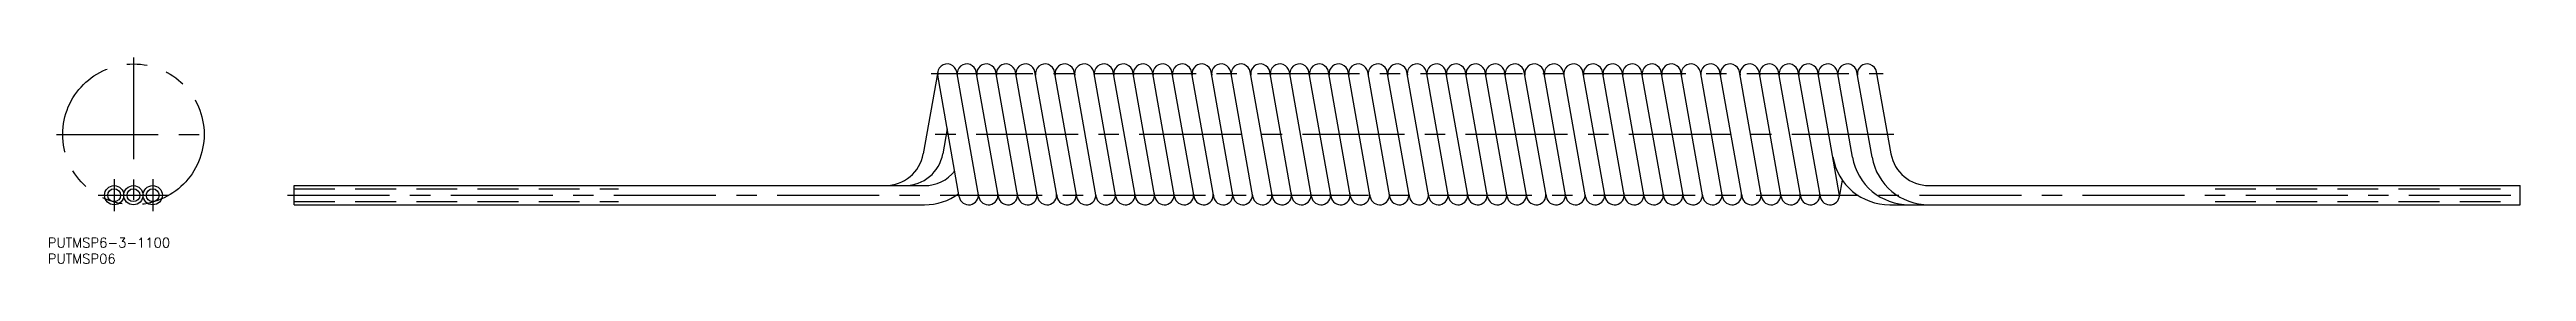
# Model space of a CAD drawing. Extents: x -26 to 745, y -21 to 43.
import ezdxf

# ---------------------------------------------------------------- set-up
doc = ezdxf.new("R2010")
doc.units = 0
for name, pattern in [('CENTER', [50.8, 31.75, -6.35, 6.35, -6.35]), ('DASHED', [19.05, 12.7, -6.35]), ('PHANTOM', [63.5, 31.75, -6.35, 6.35, -6.35, 6.35, -6.35])]:
    doc.linetypes.add(name, pattern=pattern)
doc.layers.get('0').update_dxf_attribs({"linetype": 'CONTINUOUS'})
doc.layers.add('CENTER', color=1, linetype='CENTER')
doc.styles.get("Standard").update_dxf_attribs({"font": 'txt.shx', "height": 3, "bigfont": 'bigfont.shx'})

msp = doc.modelspace()

# ---------------------------------------------------------------- linework, layer by layer
at = {"color": 7, "linetype": 'CONTINUOUS'}
for p, q in [((250.39, 38.52), (245.88, 12.92)), ((257.09, -0.52), (250.39, 37.48)), ((263.19, -0.52), (256.3, 38.52)), ((256.49, 38.52), (256.39, 38)), ((269.28, -0.52), (262.39, 38.52)), ((262.58, 38.52), (262.49, 38)), ((275.37, -0.52), (268.49, 38.52)), ((268.67, 38.52), (268.58, 38)), ((281.46, -0.52), (274.58, 38.52)), ((274.76, 38.52), (274.67, 38)), ((287.56, -0.52), (280.67, 38.52)), ((280.86, 38.52), (280.76, 38)), ((293.65, -0.52), (286.76, 38.52)), ((286.95, 38.52), (286.86, 38)), ((299.74, -0.52), (292.86, 38.52)), ((293.04, 38.52), (292.95, 38)), ((305.83, -0.52), (298.95, 38.52)), ((299.13, 38.52), (299.04, 38)), ((311.93, -0.52), (305.04, 38.52)), ((305.23, 38.52), (305.13, 38)), ((318.02, -0.52), (311.14, 38.52)), ((311.32, 38.52), (311.23, 38)), ((324.11, -0.52), (317.23, 38.52)), ((317.41, 38.52), (317.32, 38)), ((330.2, -0.52), (323.32, 38.52)), ((323.5, 38.52), (323.41, 38)), ((336.3, -0.52), (329.41, 38.52)), ((329.6, 38.52), (329.5, 38)), ((342.39, -0.52), (335.51, 38.52)), ((335.69, 38.52), (335.6, 38)), ((348.48, -0.52), (341.6, 38.52)), ((341.78, 38.52), (341.69, 38)), ((354.57, -0.52), (347.69, 38.52)), ((347.87, 38.52), (347.78, 38)), ((360.67, -0.52), (353.78, 38.52)), ((353.97, 38.52), (353.87, 38)), ((366.76, -0.52), (359.88, 38.52)), ((360.06, 38.52), (359.97, 38)), ((372.85, -0.52), (365.97, 38.52)), ((366.15, 38.52), (366.06, 38)), ((378.94, -0.52), (372.06, 38.52)), ((372.24, 38.52), (372.15, 38)), ((385.04, -0.52), (378.15, 38.52)), ((378.34, 38.52), (378.25, 38)), ((391.13, -0.52), (384.25, 38.52)), ((384.43, 38.52), (384.34, 38)), ((397.22, -0.52), (390.34, 38.52)), ((390.52, 38.52), (390.43, 38)), ((403.32, -0.52), (396.43, 38.52)), ((396.61, 38.52), (396.52, 38)), ((409.41, -0.52), (402.52, 38.52)), ((402.71, 38.52), (402.62, 38)), ((415.5, -0.52), (408.62, 38.52)), ((408.8, 38.52), (408.71, 38)), ((421.59, -0.52), (414.71, 38.52)), ((414.89, 38.52), (414.8, 38)), ((427.69, -0.52), (420.8, 38.52)), ((420.98, 38.52), (420.89, 38)), ((433.78, -0.52), (426.89, 38.52)), ((427.08, 38.52), (426.99, 38)), ((439.87, -0.52), (432.99, 38.52)), ((433.17, 38.52), (433.08, 38)), ((445.96, -0.52), (439.08, 38.52)), ((439.26, 38.52), (439.17, 38)), ((452.06, -0.52), (445.17, 38.52)), ((445.36, 38.52), (445.26, 38)), ((458.15, -0.52), (451.26, 38.52)), ((451.45, 38.52), (451.36, 38)), ((464.24, -0.52), (457.36, 38.52)), ((457.54, 38.52), (457.45, 38)), ((470.33, -0.52), (463.45, 38.52)), ((463.63, 38.52), (463.54, 38)), ((476.43, -0.52), (469.54, 38.52)), ((469.73, 38.52), (469.63, 38)), ((482.52, -0.52), (475.63, 38.52)), ((475.82, 38.52), (475.73, 38)), ((488.61, -0.52), (481.73, 38.52)), ((481.91, 38.52), (481.82, 38)), ((494.7, -0.52), (487.82, 38.52)), ((488, 38.52), (487.91, 38)), ((500.8, -0.52), (493.91, 38.52)), ((494.1, 38.52), (494, 38)), ((506.89, -0.52), (500, 38.52)), ((500.19, 38.52), (500.1, 38)), ((512.98, -0.52), (506.1, 38.52)), ((506.28, 38.52), (506.19, 38)), ((519.07, -0.52), (512.19, 38.52)), ((512.37, 38.52), (512.28, 38)), ((525.17, -0.52), (518.28, 38.52)), ((518.47, 38.52), (518.37, 38)), ((531.08, 0.52), (524.37, 38.52)), ((524.56, 38.52), (524.47, 38)), ((535.17, 11.87), (530.47, 38.52)), ((530.65, 38.52), (530.56, 38)), ((541.26, 11.87), (536.56, 38.52)), ((536.74, 38.52), (536.65, 38)), ((547.17, 12.92), (542.65, 38.52)), ((253.35, 20.72), (251.97, 12.92)), ((50, -3), (50, 3)), ((50, 3), (246.25, 3)), ((532, 4.75), (531.08, -0.52)), ((558.98, 3), (743, 3)), ((743, -3), (743, 3)), ((50, -3), (246.25, -3)), ((263.09, 0), (263, -0.52)), ((269.19, 0), (269.1, -0.52)), ((275.28, 0), (275.19, -0.52)), ((281.37, 0), (281.28, -0.52)), ((287.46, 0), (287.37, -0.52)), ((293.56, 0), (293.47, -0.52)), ((299.65, 0), (299.56, -0.52)), ((305.74, 0), (305.65, -0.52)), ((311.83, 0), (311.74, -0.52)), ((317.93, 0), (317.84, -0.52)), ((324.02, 0), (323.93, -0.52)), ((330.11, 0), (330.02, -0.52)), ((336.21, 0), (336.11, -0.52)), ((342.3, 0), (342.21, -0.52)), ((348.39, 0), (348.3, -0.52)), ((354.48, 0), (354.39, -0.52)), ((360.58, 0), (360.48, -0.52)), ((366.67, 0), (366.58, -0.52)), ((372.76, 0), (372.67, -0.52)), ((378.85, 0), (378.76, -0.52)), ((384.95, 0), (384.85, -0.52)), ((391.04, 0), (390.95, -0.52)), ((397.13, 0), (397.04, -0.52)), ((403.22, 0), (403.13, -0.52)), ((409.32, 0), (409.22, -0.52)), ((415.41, 0), (415.32, -0.52)), ((421.5, 0), (421.41, -0.52)), ((427.59, 0), (427.5, -0.52)), ((433.69, 0), (433.59, -0.52)), ((439.78, 0), (439.69, -0.52)), ((445.87, 0), (445.78, -0.52)), ((451.96, 0), (451.87, -0.52)), ((458.06, 0), (457.96, -0.52)), ((464.15, 0), (464.06, -0.52)), ((470.24, 0), (470.15, -0.52)), ((476.33, 0), (476.24, -0.52)), ((482.43, 0), (482.33, -0.52)), ((488.52, 0), (488.43, -0.52)), ((494.61, 0), (494.52, -0.52)), ((500.7, 0), (500.61, -0.52)), ((506.8, 0), (506.7, -0.52)), ((512.89, 0), (512.8, -0.52)), ((518.98, 0), (518.89, -0.52)), ((525.07, 0), (524.98, -0.52)), ((546.8, -3), (743, -3))]:
    msp.add_line(p, q, dxfattribs=at)
at = {"color": 3, "linetype": 'PHANTOM'}
msp.add_line((-24, 19), (24, 19), dxfattribs=at)
at = {"color": 3, "linetype": 'DASHED'}
for p, q in [((50, 2), (151.06, 2)), ((648.06, 2), (743, 2)), ((50, -2), (151.06, -2)), ((648.06, -2), (743, -2))]:
    msp.add_line(p, q, dxfattribs=at)
at = {"color": 3, "linetype": 'PHANTOM'}
msp.add_circle((0, 19), 22, dxfattribs=at)
at = {"color": 7, "linetype": 'CONTINUOUS'}
for centre, radius in [((-6, 0), 3), ((-6, 0), 2), ((0, 0), 3), ((0, 0), 2), ((6, 0), 3), ((6, 0), 2)]:
    msp.add_circle(centre, radius, dxfattribs=at)
for centre, radius, start, end in [((253.35, 38), 3, 10, 190), ((259.44, 38), 3, 10, 190), ((265.53, 38), 3, 10, 190), ((271.63, 38), 3, 10, 190), ((277.72, 38), 3, 10, 190), ((283.81, 38), 3, 10, 190), ((289.9, 38), 3, 10, 190), ((296, 38), 3, 10, 190), ((302.09, 38), 3, 10, 190), ((308.18, 38), 3, 10, 190), ((314.27, 38), 3, 10, 190), ((320.37, 38), 3, 10, 190), ((326.46, 38), 3, 10, 190), ((332.55, 38), 3, 10, 190), ((338.64, 38), 3, 10, 190), ((344.74, 38), 3, 10, 190), ((350.83, 38), 3, 10, 190), ((356.92, 38), 3, 10, 190), ((363.01, 38), 3, 10, 190), ((369.11, 38), 3, 10, 190), ((375.2, 38), 3, 10, 190), ((381.29, 38), 3, 10, 190), ((387.38, 38), 3, 10, 190), ((393.48, 38), 3, 10, 190), ((399.57, 38), 3, 10, 190), ((405.66, 38), 3, 10, 190), ((411.75, 38), 3, 10, 190), ((417.85, 38), 3, 10, 190), ((423.94, 38), 3, 10, 190), ((430.03, 38), 3, 10, 190), ((436.12, 38), 3, 10, 190), ((442.22, 38), 3, 10, 190), ((448.31, 38), 3, 10, 190), ((454.4, 38), 3, 10, 190), ((460.49, 38), 3, 10, 190), ((466.59, 38), 3, 10, 190), ((472.68, 38), 3, 10, 190), ((478.77, 38), 3, 10, 190), ((484.86, 38), 3, 10, 190), ((490.96, 38), 3, 10, 190), ((497.05, 38), 3, 10, 190), ((503.14, 38), 3, 10, 190), ((509.24, 38), 3, 10, 190), ((515.33, 38), 3, 10, 190), ((521.42, 38), 3, 10, 190), ((527.51, 38), 3, 10, 190), ((533.61, 38), 3, 10, 190), ((539.7, 38), 3, 10, 190), ((234.06, 15), 12, 270, 350), ((240.15, 15), 12, 270, 350), ((546.8, 15), 18, 190, 270), ((552.89, 15), 18, 190, 270), ((558.98, 15), 18, 190, 270), ((558.98, 15), 12, 190, 270), ((246.25, 15), 12, 270, 321.73231), ((246.25, 15), 18, 270, 306.34451), ((260.05, 0), 3, 190, 10), ((266.14, 0), 3, 190, 10), ((272.23, 0), 3, 190, 10), ((278.33, 0), 3, 190, 10), ((284.42, 0), 3, 190, 10), ((290.51, 0), 3, 190, 10), ((296.6, 0), 3, 190, 10), ((302.7, 0), 3, 190, 10), ((308.79, 0), 3, 190, 10), ((314.88, 0), 3, 190, 10), ((320.97, 0), 3, 190, 10), ((327.07, 0), 3, 190, 10), ((333.16, 0), 3, 190, 10), ((339.25, 0), 3, 190, 10), ((345.34, 0), 3, 190, 10), ((351.44, 0), 3, 190, 10), ((357.53, 0), 3, 190, 10), ((363.62, 0), 3, 190, 10), ((369.71, 0), 3, 190, 10), ((375.81, 0), 3, 190, 10), ((381.9, 0), 3, 190, 10), ((387.99, 0), 3, 190, 10), ((394.08, 0), 3, 190, 10), ((400.18, 0), 3, 190, 10), ((406.27, 0), 3, 190, 10), ((412.36, 0), 3, 190, 10), ((418.45, 0), 3, 190, 10), ((424.55, 0), 3, 190, 10), ((430.64, 0), 3, 190, 10), ((436.73, 0), 3, 190, 10), ((442.82, 0), 3, 190, 10), ((448.92, 0), 3, 190, 10), ((455.01, 0), 3, 190, 10), ((461.1, 0), 3, 190, 10), ((467.2, 0), 3, 190, 10), ((473.29, 0), 3, 190, 10), ((479.38, 0), 3, 190, 10), ((485.47, 0), 3, 190, 10), ((491.57, 0), 3, 190, 10), ((497.66, 0), 3, 190, 10), ((503.75, 0), 3, 190, 10), ((509.84, 0), 3, 190, 10), ((515.94, 0), 3, 190, 10), ((522.03, 0), 3, 190, 10), ((528.12, 0), 3, 190, 10)]:
    msp.add_arc(centre, radius, start, end, dxfattribs=at)
at = {"layer": 'CENTER', "color": 1, "linetype": 'CENTER'}
for p, q in [((0, 43), (0, -5)), ((248.3, 38), (544.74, 38)), ((548.09, 19), (244.95, 19)), ((-11, 0), (11, 0)), ((-6, 5), (-6, -5)), ((6, 5), (6, -5)), ((48, 0), (745, 0))]:
    msp.add_line(p, q, dxfattribs=at)

# ---------------------------------------------------------------- texts
at = {"color": 7, "linetype": 'CONTINUOUS'}
for s, p in [('PUTMSP6-3-1100', (-26.63, -16.32)), ('PUTMSP06', (-26.63, -21.32))]:
    msp.add_text(s, height=3, dxfattribs=at).set_placement(p)

doc.saveas('drawing.dxf')
